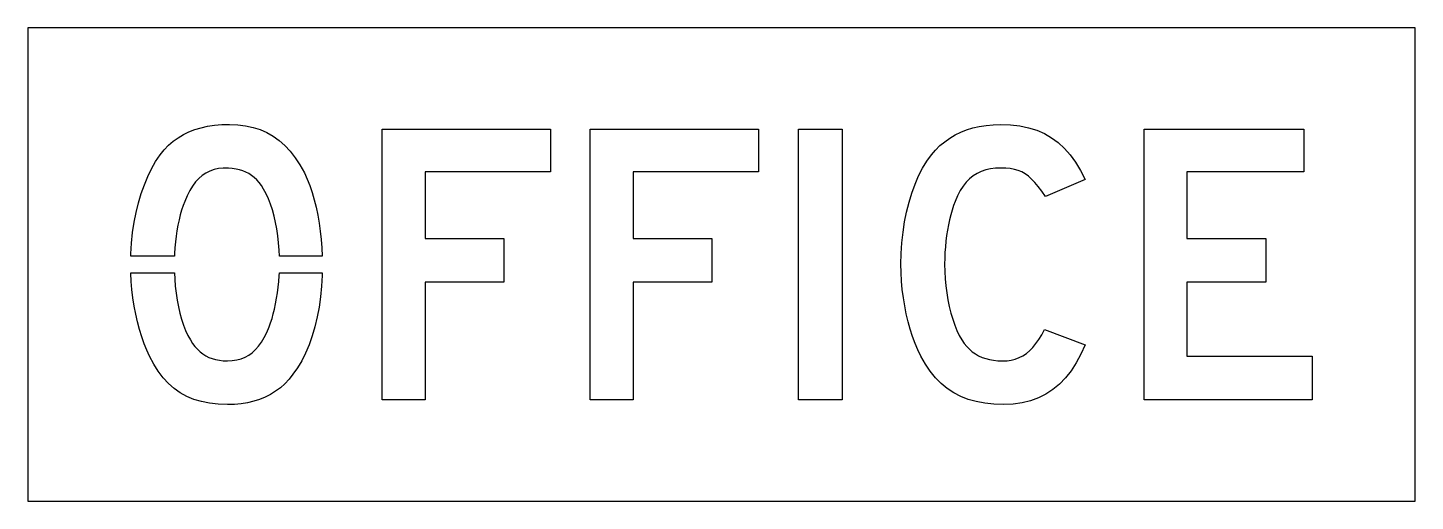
# Model space of a CAD drawing. Extents: x 0 to 41, y 0 to 14.
import ezdxf

# ---------------------------------------------------------------- set-up
doc = ezdxf.new("R2010")
doc.units = 0
doc.layers.add('CUT', color=7, linetype='Continuous')
doc.layers.add('OUTSIDE', color=1, linetype='Continuous')

msp = doc.modelspace()

# ---------------------------------------------------------------- linework, layer by layer
at = {"layer": 'CUT'}
for points in [[(7.3592, 8.0504), (7.3224, 8.2456), (7.2784, 8.4328), (7.2288, 8.612), (7.1728, 8.7824), (7.1104, 8.9424), (7.0424, 9.0928), (6.968, 9.2312), (6.9032, 9.332), (6.836, 9.4216), (6.7664, 9.5016), (6.692, 9.5728), (6.6144, 9.6344), (6.5328, 9.688), (6.4464, 9.7328), (6.3544, 9.7704), (6.2576, 9.8), (6.1544, 9.8232), (6.0448, 9.8392), (5.9288, 9.8488), (5.7792, 9.8488), (5.6384, 9.8352), (5.5064, 9.8064), (5.3824, 9.7632), (5.2664, 9.7048), (5.1576, 9.6312), (5.0552, 9.5432), (4.96, 9.4392), (4.8712, 9.32), (4.788, 9.1848), (4.7104, 9.0336), (4.6376, 8.8664), (4.5904, 8.7424), (4.5472, 8.6088), (4.5072, 8.4664), (4.4704, 8.3168), (4.4384, 8.1608), (4.4096, 8), (4.3856, 7.8352), (4.3656, 7.6672), (4.3496, 7.4968), (4.3384, 7.3264), (4.3353, 7.251), (3.0435, 7.251), (3.0448, 7.3128), (3.0656, 7.6328), (3.0992, 7.9448), (3.1448, 8.248), (3.2032, 8.5416), (3.2728, 8.8248), (3.3536, 9.096), (3.4456, 9.3544), (3.5472, 9.5992), (3.6584, 9.8296), (3.7792, 10.044), (3.908, 10.2424), (4.0312, 10.3896), (4.1616, 10.5232), (4.2992, 10.6432), (4.4456, 10.7496), (4.6008, 10.8424), (4.764, 10.9232), (4.9376, 10.9904), (5.12, 11.0448), (5.3136, 11.0872), (5.5168, 11.1168), (5.7312, 11.1344), (5.9576, 11.14), (6.2032, 11.1312), (6.4376, 11.1024), (6.6592, 11.0552), (6.8688, 10.9872), (7.068, 10.9), (7.2552, 10.7928), (7.4328, 10.6648), (7.6, 10.5168), (7.7576, 10.3472), (7.9056, 10.156), (8.044, 9.9432), (8.1752, 9.7088), (8.256, 9.5272), (8.3312, 9.3336), (8.4, 9.1296), (8.4624, 8.9152), (8.5184, 8.6928), (8.568, 8.4632), (8.6096, 8.2264), (8.6448, 7.9848), (8.672, 7.7392), (8.692, 7.4896), (8.7034, 7.251), (7.4396, 7.251), (7.4312, 7.4272), (7.4136, 7.6408), (7.3896, 7.8488)], [(30.6664, 3.6456), (30.4872, 3.4616), (30.2936, 3.3016), (30.0872, 3.1664), (29.8656, 3.056), (29.6296, 2.9704), (29.38, 2.9088), (29.1144, 2.872), (28.8344, 2.86), (28.548, 2.8688), (28.2792, 2.8976), (28.0264, 2.9448), (27.7896, 3.0128), (27.568, 3.1), (27.3608, 3.2072), (27.1672, 3.3352), (26.988, 3.4832), (26.8208, 3.6528), (26.6664, 3.844), (26.524, 4.0568), (26.392, 4.2912), (26.304, 4.4728), (26.2216, 4.6664), (26.1464, 4.8704), (26.0776, 5.0848), (26.0152, 5.3072), (25.9608, 5.5368), (25.9136, 5.7736), (25.8744, 6.0152), (25.8432, 6.2608), (25.8208, 6.5104), (25.8072, 6.7616), (25.8024, 7.0144), (25.8096, 7.3296), (25.8304, 7.6432), (25.864, 7.9528), (25.9112, 8.2568), (25.9704, 8.552), (26.0416, 8.8384), (26.124, 9.1128), (26.2184, 9.3744), (26.324, 9.6192), (26.4392, 9.8472), (26.5656, 10.0552), (26.7008, 10.2424), (26.8248, 10.384), (26.956, 10.5136), (27.096, 10.6312), (27.2448, 10.7368), (27.4016, 10.8304), (27.568, 10.912), (27.7424, 10.9816), (27.9256, 11.0384), (28.1184, 11.0832), (28.3192, 11.1144), (28.5304, 11.1336), (28.7504, 11.14), (29.0424, 11.1296), (29.3176, 11.0976), (29.5744, 11.044), (29.816, 10.968), (30.0416, 10.8688), (30.252, 10.7472), (30.4488, 10.6024), (30.632, 10.4336), (30.8024, 10.24), (30.9616, 10.0224), (31.1104, 9.78), (31.248, 9.512), (30.0696, 9.0072), (29.9608, 9.1648), (29.8584, 9.3032), (29.7608, 9.4232), (29.6648, 9.5248), (29.5696, 9.6104), (29.4728, 9.6808), (29.3728, 9.7368), (29.2672, 9.7808), (29.1536, 9.812), (29.0312, 9.8336), (28.8976, 9.8456), (28.7504, 9.8488), (28.5936, 9.8432), (28.4456, 9.8248), (28.3064, 9.7944), (28.176, 9.7504), (28.0536, 9.6928), (27.94, 9.6208), (27.8328, 9.5344), (27.7336, 9.4336), (27.6408, 9.316), (27.5552, 9.1832), (27.476, 9.0336), (27.4024, 8.8664), (27.3552, 8.7432), (27.312, 8.6104), (27.272, 8.4704), (27.2352, 8.324), (27.2032, 8.1712), (27.1744, 8.0144), (27.1504, 7.8528), (27.1304, 7.688), (27.1144, 7.5208), (27.1032, 7.352), (27.096, 7.1832), (27.0936, 7.0144), (27.0984, 6.7968), (27.1096, 6.5808), (27.1296, 6.3672), (27.156, 6.1576), (27.1904, 5.9528), (27.2312, 5.7544), (27.2776, 5.564), (27.3312, 5.3816), (27.3904, 5.2104), (27.4544, 5.0496), (27.5248, 4.9024), (27.5992, 4.7688), (27.6712, 4.668), (27.7472, 4.5768), (27.8272, 4.4944), (27.912, 4.4208), (28.0024, 4.3568), (28.0976, 4.3016), (28.1984, 4.2552), (28.3064, 4.2176), (28.42, 4.188), (28.5416, 4.1672), (28.6696, 4.1552), (28.8064, 4.1512), (28.9368, 4.1568), (29.0616, 4.1744), (29.1808, 4.2048), (29.2952, 4.2472), (29.404, 4.3032), (29.508, 4.372), (29.6072, 4.4544), (29.7024, 4.5504), (29.7928, 4.66), (29.88, 4.7848), (29.9624, 4.9232), (30.0416, 5.0768), (31.248, 4.628), (31.1224, 4.3456), (30.984, 4.088), (30.832, 3.8544)], [(14.0696, 6.4808), (11.74, 6.4808), (11.74, 3), (10.4768, 3), (10.4768, 11), (15.4456, 11), (15.4456, 9.7368), (11.74, 9.7368), (11.74, 7.772), (14.0696, 7.772)], [(20.2168, 6.4808), (17.8872, 6.4808), (17.8872, 3), (16.624, 3), (16.624, 11), (21.5928, 11), (21.5928, 9.7368), (17.8872, 9.7368), (17.8872, 7.772), (20.2168, 7.772)], [(24.0624, 3), (22.7712, 3), (22.7712, 11), (24.0624, 11)], [(37.7048, 9.7368), (34.252, 9.7368), (34.252, 7.772), (36.5816, 7.772), (36.5816, 6.4808), (34.252, 6.4808), (34.252, 4.2912), (37.9576, 4.2912), (37.9576, 3), (32.9888, 3), (32.9888, 11), (37.7048, 11)], [(8.4832, 5.1616), (8.404, 4.8872), (8.3128, 4.6256), (8.2104, 4.3808), (8.0976, 4.1528), (7.9728, 3.9448), (7.8376, 3.7576), (7.7216, 3.6104), (7.5968, 3.4768), (7.464, 3.3568), (7.3232, 3.2504), (7.1744, 3.1576), (7.0168, 3.0768), (6.8512, 3.0096), (6.6776, 2.9552), (6.496, 2.9128), (6.3056, 2.8832), (6.1072, 2.8656), (5.9008, 2.86), (5.6288, 2.8688), (5.3736, 2.8976), (5.1352, 2.9448), (4.9112, 3.0128), (4.7024, 3.1), (4.508, 3.2072), (4.3272, 3.3352), (4.1584, 3.4832), (4.0024, 3.6528), (3.8576, 3.844), (3.7232, 4.0568), (3.5992, 4.2912), (3.5176, 4.4672), (3.4408, 4.6584), (3.3696, 4.8624), (3.304, 5.0768), (3.2448, 5.3016), (3.192, 5.5336), (3.1472, 5.7712), (3.1088, 6.0128), (3.0784, 6.2568), (3.056, 6.5016), (3.0424, 6.7456), (3.0424, 6.749), (4.3341, 6.749), (4.3432, 6.564), (4.36, 6.3552), (4.384, 6.1488), (4.4152, 5.9472), (4.452, 5.7512), (4.4952, 5.5616), (4.5456, 5.3808), (4.6016, 5.2096), (4.664, 5.0496), (4.732, 4.9024), (4.8064, 4.7688), (4.8712, 4.668), (4.94, 4.5768), (5.0128, 4.4944), (5.0904, 4.4208), (5.172, 4.3568), (5.2592, 4.3016), (5.3512, 4.2552), (5.4488, 4.2176), (5.5528, 4.188), (5.6624, 4.1672), (5.7784, 4.1552), (5.9008, 4.1512), (6.044, 4.1576), (6.1776, 4.1768), (6.3032, 4.2104), (6.4208, 4.2568), (6.5312, 4.3176), (6.6344, 4.3928), (6.7312, 4.4824), (6.8224, 4.5872), (6.908, 4.7072), (6.988, 4.8432), (7.064, 4.9944), (7.136, 5.1616), (7.1776, 5.2736), (7.2176, 5.4), (7.2552, 5.5376), (7.2912, 5.684), (7.324, 5.8392), (7.3536, 6), (7.38, 6.1648), (7.4024, 6.332), (7.4208, 6.4992), (7.4336, 6.6656), (7.4382, 6.749), (8.7032, 6.749), (8.7016, 6.6704), (8.6824, 6.3568), (8.6512, 6.0472), (8.6072, 5.7432), (8.5512, 5.448)]]:
    msp.add_lwpolyline(points, close=True, dxfattribs=at)
at = {"layer": 'OUTSIDE'}
msp.add_lwpolyline([(0, 0), (41, 0), (41, 14), (0, 14)], close=True, dxfattribs=at)

doc.saveas('drawing.dxf')
